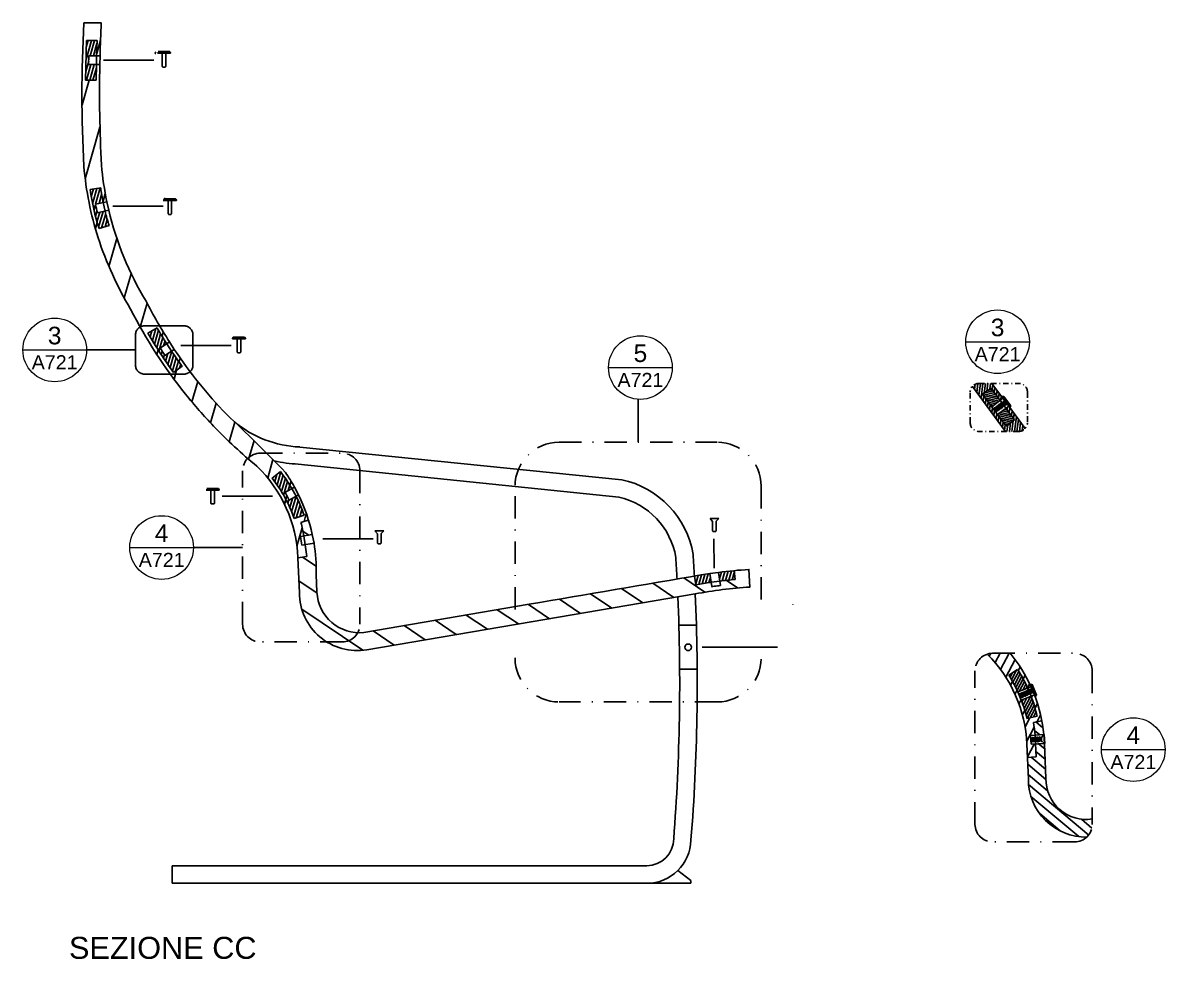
# Model space of a CAD drawing. Header units: millimetres. Extents: x -59 to 1311, y 25 to 454.
# Drawn here: x 328.9 to 458.9, y 57.5 to 163.9 of the extents above; entities that cross this region are included whole.
import ezdxf
from ezdxf.enums import TextEntityAlignment as Align

# ---------------------------------------------------------------- set-up
doc = ezdxf.new("R2010")
doc.units = ezdxf.units.MM
doc.linetypes.add('TRATTOPUNTO', pattern=[25.4, 12.7, -6.35, 0, -6.35])
doc.layers.get('0').update_dxf_attribs({"color": 70})
doc.layers.add('A-ANNO-SYMB', color=202, linetype='Continuous', lineweight=18)
for name, color, linetype in [('CONTORNO SEZIONI', 26, 'Continuous'), ('G-ANNO-TEXT', 3, 'Continuous'), ('LINEE SEZIONATE', 5, 'Continuous'), ('retini dettagli', 157, 'Continuous'), ('SIMBOLI', 201, 'Continuous'), ('viti sottili', 4, 'Continuous'), ('VITIGIUSTO', 61, 'Continuous')]:
    doc.layers.add(name, color=color, linetype=linetype)
doc.styles.add('ARIAL', font='arial.ttf')
doc.styles.get("Standard").update_dxf_attribs({"font": 'arial.ttf'})

# ---------------------------------------------------------------- blocks, each defined once
blk = doc.blocks.new('DETAGLI')
at = {"layer": 'A-ANNO-SYMB', "linetype": 'Continuous'}
blk.add_line((486.66, 356.17), (504.76, 356.17), dxfattribs=at)
blk.add_circle((495.71, 356.17), 9.05, dxfattribs=at)
for tag, p in [('TAVOLA', (495.71, 362.76)), ('SEZIONE', (495.71, 354.67))]:
    blk.add_attdef(tag, text='', height=5, dxfattribs=at).set_placement(p, align=Align.TOP_CENTER)

msp = doc.modelspace()

# ---------------------------------------------------------------- hatches: boundary and pattern name
h = msp.add_hatch()
h.set_pattern_fill('ANSI31', color=256, scale=0.089, angle=38)
edge = h.paths.add_edge_path()
edge.add_line((441.11, 120.35), (440.78, 120.11))
edge.add_line((440.78, 120.11), (441.75, 118.79))
edge.add_line((441.75, 118.79), (440.79, 118.08))
edge.add_line((440.79, 118.08), (438.12, 121.7))
edge.add_line((438.12, 121.7), (439.09, 122.41))
edge.add_line((439.09, 122.41), (440.12, 121.01))
edge.add_line((440.12, 121.01), (440.44, 121.25))
edge.add_line((440.44, 121.25), (440.65, 120.96))
edge.add_line((440.65, 120.96), (440.65, 120.96))
edge.add_line((440.65, 120.96), (439.19, 122.94))
edge.add_line((439.19, 122.94), (437.71, 122.94))
edge.add_arc((437.71, 121.94), 1, 90, 138.621)
edge.add_line((436.96, 122.6), (440.74, 117.47))
edge.add_line((440.74, 117.47), (442.23, 117.47))
edge.add_arc((442.23, 118.47), 1, 270, 318.621)
edge.add_line((442.98, 117.81), (441.11, 120.35))
h = msp.add_hatch()
h.set_pattern_fill('ANSI31', color=256, scale=0.064, angle=122)
h.paths.add_polyline_path([(439.09, 122.41), (438.12, 121.7), (439.16, 120.29), (440.12, 121.01)])
h.paths.add_polyline_path([(440.78, 120.11), (439.82, 119.39), (440.79, 118.08), (441.75, 118.79)])
h = msp.add_hatch()
h.set_pattern_fill('ANSI31', color=256, scale=0.29, angle=17)
h.paths.add_polyline_path([(441.27, 92.25), (439.26, 92.25, 0.077057), (438.66, 92.15, -0.189129), (443.16, 81.92), (443.23, 80.41), (444.23, 80.46), (444.16, 81.94), (443.65, 81.91), (443.58, 82.9), (444.1, 82.93, 0.021372), (443.9, 84.4), (444.86, 84.58, 0.044336), (444.02, 87.53), (443.65, 87.38, -0.035025), (444.34, 85.11), (443.17, 84.84, 0.034682), (442.53, 86.92), (442.15, 87.85, 0.034679), (441.1, 89.76), (442.11, 90.4, -0.035468), (443.26, 88.3), (443.63, 88.45, 0.064899)])
h = msp.add_hatch()
h.set_pattern_fill('ANSI31', color=256, scale=0.088, angle=17)
h.paths.add_polyline_path([(442.11, 90.4), (441.1, 89.76, -0.034679), (442.15, 87.85), (443.26, 88.3, 0.035468)])
h.paths.add_polyline_path([(443.65, 87.38), (442.53, 86.92, -0.034682), (443.17, 84.84), (444.34, 85.11, 0.035025)])
h = msp.add_hatch()
h.set_pattern_fill('ANSI31', color=256, scale=0.27, angle=95)
h.set_pattern_definition([(140, (-178.51455, -64.47505), (-0.5510297, -0.6566916), [])])
edge = h.paths.add_edge_path()
edge.add_line((444.1, 82.93), (445.09, 83))
edge.add_line((445.09, 83), (445.09, 83))
edge.add_arc((427.87, 81.3), 17.3, 5.6478, 10.9496)
edge.add_line((444.86, 84.58), (443.9, 84.4))
edge.add_arc((426.87, 81.3), 17.3, 5.4226, 10.3201, ccw=False)
edge = h.paths.add_edge_path()
edge.add_line((445.16, 82.01), (444.16, 81.94))
edge.add_line((444.16, 81.94), (444.23, 80.46))
edge.add_line((444.23, 80.46), (443.23, 80.41))
edge.add_line((443.23, 80.41), (443.33, 77.93))
edge.add_arc((449.9, 77.93), 6.57, 180, 270.8816)
edge.add_arc((448.61, 72.8), 2, 313.8829, 360)
edge.add_line((450.61, 72.8), (450.61, 73.42))
edge.add_arc((449.9, 77.93), 4.57, 182.214, 278.991, ccw=False)
edge.add_line((445.33, 77.76), (445.17, 82.01))
edge.add_line((445.17, 82.01), (445.16, 82.02))
edge.add_line((445.16, 82.02), (445.16, 82.01))
at = {"layer": 'retini dettagli'}
h = msp.add_hatch(dxfattribs=at)
h.set_pattern_fill('ANSI31', color=256, scale=0.84, angle=29)
h.paths.add_polyline_path([(337.68, 159.18), (337.3, 159.18), (337.26, 157.43), (336.06, 157.43), (336.16, 161.93), (337.36, 161.93), (337.32, 160.18), (337.71, 160.18, -0.00599), (337.85, 163.93), (335.87, 163.93, 0.027188), (335.87, 147.61, 0.056248), (337.49, 139.5, 0.056764), (341.18, 131.39, 0.010328), (342.27, 129.36, -0.126217), (342.75, 129.48), (344.48, 129.48, -0.01486), (342.94, 132.29, -0.078405), (338.7, 142.62), (338.27, 142.52, 0.018863), (338.74, 140.88), (337.59, 140.54, -0.047913), (336.59, 144.99), (337.78, 145.18, 0.018862), (338.05, 143.49), (338.48, 143.59, -0.029371), (337.87, 147.75, -0.018256)])
h.paths.add_polyline_path([(347.95, 124.28, -0.192), (347.27, 124), (345.69, 124, 0.012867), (347.44, 121.71, 0.021627), (350.63, 118.08, 0.023839), (354.5, 114.4, -0.200491), (355.93, 115), (356.67, 115, 0.010008), (352.08, 119.43, -0.029476)])
h.paths.add_polyline_path([(346.15, 126.81), (345.85, 126.61, 0.009932), (347.05, 124.88), (346.08, 124.18, -0.024028), (343.16, 128.64), (344.19, 129.25, 0.009932), (345.3, 127.45), (345.61, 127.65, -0.009929), (344.48, 129.48), (342.75, 129.48, 0.126217), (342.27, 129.36, 0.028392), (345.69, 124), (347.27, 124, 0.192), (347.95, 124.28, -0.014404)])
h.paths.add_polyline_path([(361.43, 107.39, 0.039082), (360.3, 110.25), (360.02, 110.1, -0.034616), (360.92, 107.94), (359.79, 107.56, 0.084202), (357.29, 112.17), (358.23, 112.91, -0.034616), (359.54, 110.98), (359.84, 111.14, 0.025157), (358.79, 112.82, 0.00476), (356.67, 115), (355.93, 115, 0.200491), (354.5, 114.4, 0.006121), (355.55, 113.52, -0.192915), (360.22, 103.12), (361.22, 103.25), (361.05, 104.55), (361.05, 104.6), (360.67, 104.54, 0.014454), (360.53, 105.53), (360.9, 105.59, 0.02298), (360.56, 107.14)])
h = msp.add_hatch(dxfattribs=at)
h.set_pattern_fill('ANSI31', color=256, scale=0.11, angle=29)
h.paths.add_polyline_path([(337.3, 159.18), (336.41, 159.18), (336.43, 160.18), (337.32, 160.18), (337.36, 161.93), (336.16, 161.93), (336.06, 157.43), (337.26, 157.43)])
h.paths.add_polyline_path([(338.27, 142.52), (337.39, 142.32, -0.010482), (337.17, 143.3), (338.05, 143.49, -0.018862), (337.78, 145.18), (336.59, 144.99, 0.047913), (337.59, 140.54), (338.74, 140.88, -0.018863)])
h.paths.add_polyline_path([(345.85, 126.61), (345.09, 126.12, -0.004499), (344.55, 126.96), (345.3, 127.45, -0.009932), (344.19, 129.25), (343.16, 128.64, 0.024028), (346.08, 124.18), (347.05, 124.88, -0.009932)])
h.paths.add_polyline_path([(358.23, 112.91), (357.29, 112.17, -0.084202), (359.79, 107.56), (360.92, 107.94, 0.034616), (360.02, 110.1), (359.23, 109.67, 0.015932), (358.75, 110.55), (359.54, 110.98, 0.034616)])
h.paths.add_polyline_path([(409.87, 101.65, 0.00899), (408.08, 101.45), (408.22, 100.46, -0.009145), (409.96, 100.65)])
h = msp.add_hatch(dxfattribs=at)
h.set_pattern_fill('ANSI31', color=256, scale=0.78, angle=101)
h.paths.add_polyline_path([(362.3, 101.21, 0.045394), (362.05, 104.77), (361.05, 104.6), (361.22, 103.25), (360.22, 103.12), (360.39, 99.13, 0.258831), (363.48, 93.55), (365.28, 93.55, 0.274744), (367.03, 94.6, -0.39175), (362.39, 99.21)])
h.paths.add_polyline_path([(361.43, 107.39), (360.56, 107.14, -0.02298), (360.9, 105.59), (361.86, 105.75, 0.021485)])
h.paths.add_polyline_path([(386.75, 95.83), (405.43, 99, -0.016582), (408.53, 99.49, -0.016582), (411.65, 99.78), (411.54, 101.78, 0.008351), (409.87, 101.65), (409.96, 100.65, 0.009145), (408.22, 100.46), (408.29, 99.97, 0.003652), (407.6, 99.87, 0.001612), (407.3, 99.83), (407.23, 100.32, 0.00912), (405.5, 100.03), (405.33, 101.02, -0.000162), (386.53, 97.82), (367.73, 94.62, -0.036018), (367.03, 94.6, -0.274744), (365.28, 93.55), (363.48, 93.55, 0.183458), (368.06, 92.65)])
h = msp.add_hatch(dxfattribs=at)
h.set_pattern_fill('ANSI31', color=256, scale=0.11, angle=29)
h.paths.add_polyline_path([(407.09, 101.31, 0.00504), (406.12, 101.16, -0.000007), (405.33, 101.02), (405.5, 100.03, -0.00912), (407.23, 100.32)])

# ---------------------------------------------------------------- linework, layer by layer
for p, q in [((337.32, 160.18), (337.3, 159.18)), ((337.71, 160.18), (337.68, 159.18)), ((337.85, 144.69), (337.86, 144.69)), ((338.05, 143.49), (338.27, 142.52)), ((338.48, 143.59), (338.7, 142.62)), ((338.59, 141.35), (338.6, 141.36)), ((343.41, 128.21), (343.41, 128.21)), ((345.3, 127.45), (345.85, 126.61)), ((345.61, 127.65), (346.15, 126.81)), ((345.79, 124.58), (345.79, 124.58)), ((440.12, 121.01), (440.34, 120.71)), ((439.16, 120.29), (439.83, 119.39)), ((440.57, 120.4), (440.78, 120.11)), ((358.53, 112.51), (358.54, 112.52)), ((359.54, 110.98), (360.02, 110.1)), ((359.84, 111.14), (360.3, 110.25)), ((360.9, 105.59), (361.05, 104.6)), ((361.86, 105.75), (362.05, 104.77)), ((407.09, 101.32), (408.08, 101.45)), ((407.23, 100.32), (408.22, 100.46)), ((403.57, 95.43), (405.56, 95.43)), ((403.66, 90.43), (405.65, 90.43)), ((403.66, 90.43), (405.65, 90.43)), ((442.15, 87.85), (442.53, 86.92)), ((443.26, 88.3), (443.37, 88.04)), ((443.53, 87.65), (443.64, 87.39)), ((443.58, 82.9), (443.65, 81.91)), ((444.1, 82.93), (444.12, 82.64)), ((444.15, 82.24), (444.17, 81.94)), ((345.93, 66.1), (345.93, 68.1)), ((345.93, 68.1), (399.93, 68.1)), ((404.93, 66.4), (403.46, 67.57)), ((404.93, 66.1), (404.93, 66.4)), ((345.93, 66.1), (404.93, 66.1))]:
    msp.add_line(p, q)
for points in [[(405.19, 103.48, 0.307514), (397.06, 111.99), (360.43, 115.7)], [(403.22, 103.15, 0.304175), (396.74, 110.01), (360.24, 113.76)]]:
    msp.add_lwpolyline(points, format="xyb")
for centre, radius, start, end in [((360.26, 147.95), 22.95, 187.0153, 187.0415), ((360.89, 127.95), 12.25, 229.8238, 267.8623), ((360.75, 127.75), 14, 256.6998, 267.8782), ((174.28, 88.83), 229.38, 2.9629, 3.5813), ((180.93, 88.96), 224.73, 3.0768, 3.7066), ((180.93, 88.96), 224.73, 355.4227, 2.5619), ((174.28, 88.83), 229.38, 355.5802, 2.4585), ((399.89, 71.2), 3.1, 270.7267, 359.0639), ((399.91, 71.13), 5.03, 270.1307, 358.75)]:
    msp.add_arc(centre, radius, start, end)
at = {"layer": 'CONTORNO SEZIONI', "linetype": 'TRATTOPUNTO', "ltscale": 0.5}
for points in [[(342.75, 129.48), (347.27, 129.48)], [(341.75, 125), (341.75, 128.48)], [(348.27, 128.48), (348.27, 125)], [(347.27, 124), (342.75, 124)]]:
    msp.add_lwpolyline(points, dxfattribs=at)
at = {"layer": 'CONTORNO SEZIONI', "linetype": 'TRATTOPUNTO', "ltscale": 0.05}
for points in [[(437.71, 122.94), (442.23, 122.94)], [(436.71, 118.47), (436.71, 121.94)], [(443.23, 121.94), (443.23, 118.47)], [(442.23, 117.47), (437.71, 117.47)]]:
    msp.add_lwpolyline(points, dxfattribs=at)
at = {"layer": 'CONTORNO SEZIONI', "linetype": 'TRATTOPUNTO', "ltscale": 0.2}
for points in [[(389.93, 116.25), (407.93, 116.25)], [(355.93, 115), (365.28, 115)], [(353.93, 95.55), (353.93, 113)], [(367.28, 113), (367.28, 95.55)], [(384.93, 97.23), (384.93, 111.25)], [(412.93, 111.25), (412.93, 97.23)], [(365.28, 93.55), (355.93, 93.55)], [(439.26, 92.25), (448.61, 92.25)], [(437.26, 72.8), (437.26, 90.25)], [(450.61, 90.25), (450.61, 72.8)], [(407.93, 86.72), (389.93, 86.72)], [(448.61, 70.8), (439.26, 70.8)]]:
    msp.add_lwpolyline(points, dxfattribs=at)
at = {"layer": 'CONTORNO SEZIONI', "linetype": 'TRATTOPUNTO', "ltscale": 0.5}
for centre, start, end in [((342.75, 128.48), 90, 180), ((347.27, 128.48), 0, 90), ((342.75, 125), 180, 270), ((347.27, 125), 270, 0)]:
    msp.add_arc(centre, 1, start, end, dxfattribs=at)
at = {"layer": 'CONTORNO SEZIONI', "linetype": 'TRATTOPUNTO', "ltscale": 0.05}
for centre, start, end in [((437.71, 121.94), 90, 180), ((442.23, 121.94), 0, 90), ((437.71, 118.47), 180, 270), ((442.23, 118.47), 270, 0)]:
    msp.add_arc(centre, 1, start, end, dxfattribs=at)
at = {"layer": 'CONTORNO SEZIONI', "linetype": 'TRATTOPUNTO', "ltscale": 0.2}
for centre, radius, start, end in [((389.93, 111.25), 5, 90, 180), ((407.93, 111.25), 5, 0, 90), ((355.93, 113), 2, 90, 180), ((365.28, 113), 2, 0, 90), ((355.93, 95.55), 2, 180, 270), ((365.28, 95.55), 2, 270, 0), ((389.93, 91.72), 5, 180, 270), ((407.93, 91.72), 5, 270, 0), ((439.26, 90.25), 2, 90, 180), ((448.61, 90.25), 2, 0, 90), ((439.26, 72.8), 2, 180, 270), ((448.61, 72.8), 2, 270, 0)]:
    msp.add_arc(centre, radius, start, end, dxfattribs=at)
at = {"layer": 'LINEE SEZIONATE'}
for p, q in [((336.16, 161.94), (336.06, 157.43)), ((336.16, 161.93), (337.36, 161.93)), ((337.36, 161.93), (337.32, 160.18)), ((336.43, 160.18), (336.41, 159.18)), ((336.43, 160.18), (337.71, 160.18)), ((336.41, 159.18), (337.69, 159.18)), ((337.3, 159.18), (337.26, 157.42)), ((336.06, 157.43), (337.26, 157.43)), ((336.59, 144.99), (337.78, 145.18)), ((337.17, 143.3), (338.48, 143.59)), ((337.39, 142.32), (338.7, 142.62)), ((337.59, 140.54), (338.74, 140.88)), ((343.16, 128.64), (344.19, 129.25)), ((344.54, 126.96), (345.61, 127.65)), ((344.54, 126.96), (345.61, 127.65)), ((345.09, 126.12), (346.15, 126.81)), ((346.08, 124.18), (347.05, 124.88)), ((440.74, 117.47), (436.96, 122.6)), ((439.09, 122.41), (438.12, 121.7)), ((440.12, 121.01), (439.09, 122.41)), ((440.44, 121.25), (439.19, 122.94)), ((438.12, 121.7), (439.16, 120.29)), ((441.75, 118.79), (440.78, 120.11)), ((442.98, 117.81), (441.11, 120.35)), ((439.82, 119.39), (440.79, 118.08)), ((440.79, 118.08), (441.75, 118.79)), ((357.29, 112.17), (358.23, 112.91)), ((358.75, 110.55), (359.84, 111.14)), ((359.23, 109.67), (360.3, 110.25)), ((359.79, 107.56), (360.92, 107.94)), ((361.51, 107.41), (360.56, 107.14)), ((360.53, 105.53), (361.86, 105.75)), ((360.67, 104.54), (362.05, 104.77)), ((361.22, 103.25), (360.22, 103.12)), ((408.29, 99.97), (408.08, 101.45)), ((409.96, 100.65), (409.87, 101.65)), ((405.5, 100.03), (405.33, 101.02)), ((407.3, 99.83), (407.09, 101.32)), ((441.1, 89.76), (442.11, 90.4)), ((443.63, 88.45), (442.15, 87.85)), ((444.02, 87.53), (442.53, 86.92)), ((443.17, 84.84), (444.34, 85.11)), ((444.86, 84.58), (443.9, 84.4)), ((443.33, 77.93), (443.16, 81.92)), ((445.09, 83), (443.58, 82.9)), ((443.65, 81.91), (445.16, 82.01)), ((445.33, 78.01), (445.17, 82.01)), ((444.23, 80.46), (443.23, 80.41))]:
    msp.add_line(p, q, dxfattribs=at)
for points in [[(408.08, 101.45, -0.017342), (411.54, 101.78), (411.65, 99.78, 0.016582), (408.53, 99.49, 0.016582), (405.43, 99), (386.75, 95.83), (368.06, 92.65, -0.464339), (360.39, 99.13), (360.22, 103.12, 0.192915), (355.55, 113.52, -0.029964), (350.63, 118.08, -0.021627), (347.44, 121.71, -0.051624), (341.18, 131.39, -0.056764), (337.49, 139.5, -0.056248), (335.87, 147.61, -0.027188), (335.87, 163.93)], [(335.85, 163.93), (337.85, 163.93, 0.00599), (337.71, 160.18, 0.00599)], [(337.68, 159.18, 0.018256), (337.87, 147.75, 0.029371), (338.48, 143.59, 0.029371)], [(338.7, 142.62, 0.078405), (342.94, 132.29, 0.024792), (345.61, 127.65, 0.024792)], [(346.15, 126.81, 0.043898), (352.08, 119.43, -0.014769), (358.79, 112.82, -0.025157), (359.84, 111.14, -0.025157)], [(359.79, 107.56, 0.084202), (357.29, 112.17, 0.084202)], [(359.54, 110.98, 0.034616), (358.23, 112.91)], [(359.23, 109.67, 0.015932), (358.75, 110.55)], [(360.92, 107.94, 0.034616), (360.02, 110.1, 0.034616)], [(360.3, 110.25, -0.060618), (361.86, 105.75, -0.060618)], [(360.9, 105.59, 0.02298), (360.56, 107.14)], [(360.67, 104.54, 0.014454), (360.53, 105.53, 0.014454)], [(362.05, 104.77, -0.045394), (362.3, 101.21), (362.39, 99.21, 0.433889), (367.73, 94.62), (386.53, 97.82, 0.000168), (406.12, 101.16, -0.00504), (407.09, 101.31)], [(443.16, 81.92), (443.16, 81.92, 0.189129), (438.66, 92.15, 0.189129)], [(443.63, 88.45, 0.064899), (441.27, 92.25)], [(442.15, 87.85, 0.034679), (441.1, 89.76)], [(443.26, 88.3, 0.035468), (442.11, 90.4)], [(444.34, 85.11, 0.035318), (443.64, 87.39, 0.035318)], [(445.09, 83, 0.067543), (444.02, 87.53, 0.067543)], [(443.17, 84.84, 0.034682), (442.53, 86.92, 0.034682)], [(444.1, 82.93, 0.021372), (443.9, 84.4)]]:
    msp.add_lwpolyline(points, format="xyb", dxfattribs=at)
for points in [[(439.16, 120.29), (440.44, 121.25)], [(441.11, 120.35), (439.82, 119.39)], [(361.22, 103.25), (361.05, 104.6)], [(444.23, 80.46), (444.16, 81.94)]]:
    msp.add_lwpolyline(points, dxfattribs=at)
for centre, radius, start, end in [((360.26, 147.95), 23.85, 187.1162, 198.0887), ((360.26, 147.95), 22.65, 187.0153, 191.3377), ((360.56, 148.01), 23.85, 191.4013, 193.8035), ((360.26, 147.95), 22.65, 193.8671, 198.1896), ((360.26, 147.95), 22.95, 198.1634, 198.1896), ((390.06, 156.14), 53.17, 210.3827, 212.659), ((391.06, 156.8), 55.57, 210.4449, 215.9507), ((391.06, 156.8), 55.57, 210.4449, 215.9507), ((391.32, 156.96), 55.57, 212.6822, 213.7134), ((390.06, 156.14), 53.17, 213.7366, 216.0128), ((414.37, 52.86), 47.99, 98.5578, 100.6479), ((414.37, 52.86), 47.99, 95.2681, 97.364), ((414.37, 52.86), 47.49, 98.1963, 98.5658), ((414.37, 52.86), 47.49, 97.3593, 98.1963), ((449.9, 77.93), 4.57, 178.9822, 278.991), ((449.9, 77.93), 6.57, 180, 270.8816)]:
    msp.add_arc(centre, radius, start, end, dxfattribs=at)
at = {"layer": 'SIMBOLI'}
for p, q in [((338.08, 159.68), (343.81, 159.68)), ((339.15, 143.1), (344.87, 143.1)), ((341.75, 126.74), (336.16, 126.74)), ((346.89, 127.23), (352.61, 127.23)), ((398.93, 116.25), (398.93, 121.12)), ((357.31, 110.11), (351.59, 110.11)), ((353.93, 104.27), (348.34, 104.27)), ((368.77, 105.27), (363.05, 105.27)), ((407.55, 105.28), (407.58, 101.93)), ((414.8, 92.93), (406.2, 92.93)), ((445.17, 82.01), (445.19, 82.01))]:
    msp.add_line(p, q, dxfattribs=at)
at = {"layer": 'viti sottili'}
for p, q in [((344.23, 160.53), (345.73, 160.53)), ((345.73, 160.48), (344.23, 160.48)), ((344.33, 160.68), (345.63, 160.68)), ((344.78, 159.05), (344.78, 160.48)), ((345.13, 160.48), (344.83, 160.48)), ((345.18, 159.05), (345.18, 160.48)), ((345.73, 160.53), (345.73, 160.48)), ((344.78, 159.05), (344.78, 158.98)), ((345.11, 158.91), (344.85, 158.91)), ((345.18, 159.03), (345.18, 158.98)), ((344.89, 143.78), (346.39, 143.78)), ((346.39, 143.73), (344.89, 143.73)), ((344.99, 143.93), (346.29, 143.93)), ((345.44, 142.29), (345.44, 143.73)), ((345.79, 143.73), (345.49, 143.73)), ((345.84, 142.29), (345.84, 143.73)), ((346.39, 143.78), (346.39, 143.73)), ((345.44, 142.29), (345.44, 142.23)), ((345.78, 142.16), (345.51, 142.16)), ((345.84, 142.28), (345.84, 142.23)), ((352.76, 127.99), (352.76, 128.04)), ((352.76, 128.04), (354.26, 128.04)), ((354.26, 127.99), (352.76, 127.99)), ((352.86, 128.19), (354.16, 128.19)), ((353.31, 126.55), (353.31, 127.99)), ((353.66, 127.99), (353.36, 127.99)), ((353.71, 126.55), (353.71, 127.99)), ((354.26, 128.04), (354.26, 127.99)), ((353.31, 126.55), (353.31, 126.49)), ((353.65, 126.42), (353.38, 126.42)), ((353.71, 126.54), (353.71, 126.49)), ((440.33, 121.4), (440.37, 121.43)), ((440.33, 121.4), (440.37, 121.43)), ((441.22, 120.19), (440.33, 121.4)), ((440.33, 121.4), (440.39, 121.32)), ((440.37, 121.43), (441.26, 120.22)), ((440.43, 120.88), (440.44, 120.88)), ((440.44, 120.88), (440.81, 120.54)), ((440.51, 120.93), (440.52, 120.94)), ((440.51, 120.93), (440.52, 120.9)), ((440.52, 120.94), (440.89, 120.6)), ((440.89, 120.56), (440.52, 120.9)), ((440.55, 121.44), (441.32, 120.39)), ((440.61, 120.93), (440.57, 120.9)), ((440.58, 120.99), (440.59, 120.99)), ((440.58, 120.99), (440.59, 120.95)), ((440.59, 120.99), (440.72, 120.88)), ((440.82, 120.74), (440.59, 120.95)), ((440.65, 120.96), (440.64, 120.95)), ((440.86, 120.68), (440.68, 120.92)), ((439.59, 119.76), (439.43, 119.98)), ((439.5, 120.11), (439.45, 120.07)), ((439.45, 120.07), (439.68, 119.75)), ((439.46, 120.17), (439.48, 120.17)), ((439.46, 120.17), (439.48, 120.13)), ((439.48, 120.17), (439.84, 119.83)), ((439.84, 119.79), (439.48, 120.13)), ((439.58, 120.16), (439.53, 120.13)), ((439.54, 120.22), (439.55, 120.23)), ((439.54, 120.22), (439.55, 120.18)), ((439.55, 120.23), (439.92, 119.88)), ((439.92, 119.84), (439.55, 120.18)), ((439.66, 120.23), (439.6, 120.18)), ((439.6, 119.91), (439.62, 119.92)), ((439.6, 119.91), (439.62, 119.88)), ((439.62, 120.28), (439.64, 120.29)), ((439.62, 120.28), (439.64, 120.25)), ((439.62, 119.92), (439.77, 119.78)), ((439.77, 119.73), (439.62, 119.88)), ((439.64, 120.29), (440.01, 119.95)), ((440.01, 119.9), (439.64, 120.25)), ((439.72, 119.78), (439.68, 119.75)), ((439.74, 120.28), (439.69, 120.25)), ((439.7, 120.34), (439.71, 120.35)), ((439.7, 120.34), (439.72, 120.3)), ((439.71, 120.35), (440.08, 120)), ((440.08, 119.96), (439.72, 120.3)), ((439.8, 119.83), (439.75, 119.8)), ((439.82, 120.35), (439.76, 120.3)), ((439.77, 119.78), (439.79, 119.74)), ((439.79, 119.74), (439.77, 119.73)), ((439.79, 120.4), (439.8, 120.41)), ((439.79, 120.4), (439.8, 120.36)), ((439.8, 120.41), (440.17, 120.06)), ((440.17, 120.02), (439.8, 120.36)), ((439.87, 119.89), (439.82, 119.85)), ((439.84, 119.83), (439.86, 119.79)), ((439.86, 119.79), (439.84, 119.79)), ((439.9, 120.4), (439.85, 120.36)), ((439.86, 120.46), (439.88, 120.46)), ((439.86, 120.46), (439.88, 120.42)), ((439.88, 120.46), (440.24, 120.12)), ((440.24, 120.08), (439.88, 120.42)), ((439.96, 119.95), (439.9, 119.9)), ((439.98, 120.46), (439.92, 120.42)), ((439.92, 119.88), (439.93, 119.85)), ((439.93, 119.85), (439.92, 119.84)), ((439.95, 120.52), (439.96, 120.53)), ((439.95, 120.52), (439.96, 120.48)), ((439.96, 120.53), (440.33, 120.18)), ((440.33, 120.14), (439.96, 120.48)), ((440.06, 120.52), (440.01, 120.48)), ((440.01, 119.95), (440.02, 119.91)), ((440.02, 119.91), (440.01, 119.9)), ((440.02, 120.58), (440.04, 120.58)), ((440.02, 120.58), (440.04, 120.54)), ((440.04, 120.58), (440.4, 120.24)), ((440.4, 120.2), (440.04, 120.54)), ((440.12, 120.07), (440.06, 120.02)), ((440.14, 120.58), (440.08, 120.54)), ((440.08, 120), (440.1, 119.97)), ((440.1, 119.97), (440.08, 119.96)), ((440.11, 120.64), (440.12, 120.65)), ((440.11, 120.64), (440.12, 120.6)), ((440.12, 120.65), (440.49, 120.3)), ((440.49, 120.26), (440.12, 120.6)), ((440.19, 120.12), (440.14, 120.09)), ((440.22, 120.64), (440.17, 120.6)), ((440.17, 120.06), (440.18, 120.03)), ((440.18, 120.03), (440.17, 120.02)), ((440.18, 120.69), (440.2, 120.7)), ((440.18, 120.69), (440.2, 120.66)), ((440.2, 120.7), (440.56, 120.36)), ((440.56, 120.32), (440.2, 120.66)), ((440.28, 120.19), (440.22, 120.14)), ((440.31, 120.7), (440.24, 120.66)), ((440.24, 120.12), (440.26, 120.09)), ((440.26, 120.09), (440.24, 120.08)), ((440.27, 120.76), (440.28, 120.76)), ((440.27, 120.76), (440.28, 120.72)), ((440.28, 120.76), (440.65, 120.42)), ((440.65, 120.38), (440.28, 120.72)), ((440.36, 120.24), (440.3, 120.2)), ((440.38, 120.76), (440.33, 120.72)), ((440.33, 120.18), (440.34, 120.15)), ((440.34, 120.15), (440.33, 120.14)), ((440.35, 120.82), (440.36, 120.82)), ((440.35, 120.82), (440.36, 120.78)), ((440.36, 120.82), (440.73, 120.48)), ((440.73, 120.44), (440.36, 120.78)), ((440.44, 120.3), (440.38, 120.26)), ((440.4, 120.24), (440.42, 120.2)), ((440.42, 120.2), (440.4, 120.2)), ((440.47, 120.82), (440.41, 120.78)), ((440.43, 120.88), (440.45, 120.84)), ((440.81, 120.5), (440.45, 120.84)), ((440.52, 120.36), (440.47, 120.32)), ((440.54, 120.88), (440.49, 120.84)), ((440.49, 120.3), (440.5, 120.27)), ((440.5, 120.27), (440.49, 120.26)), ((440.6, 120.42), (440.54, 120.38)), ((440.56, 120.36), (440.58, 120.32)), ((440.58, 120.32), (440.56, 120.32)), ((440.68, 120.48), (440.63, 120.44)), ((440.65, 120.42), (440.66, 120.39)), ((440.66, 120.39), (440.65, 120.38)), ((440.76, 120.54), (440.7, 120.5)), ((440.73, 120.48), (440.74, 120.44)), ((440.74, 120.44), (440.73, 120.44)), ((440.84, 120.6), (440.79, 120.56)), ((440.81, 120.54), (440.83, 120.5)), ((440.83, 120.5), (440.81, 120.5)), ((440.89, 120.64), (440.87, 120.62)), ((440.89, 120.6), (440.9, 120.56)), ((440.9, 120.56), (440.89, 120.56)), ((441.26, 120.22), (441.22, 120.19)), ((349.77, 110.85), (351.27, 110.85)), ((351.27, 110.8), (349.77, 110.8)), ((349.87, 111), (351.17, 111)), ((350.32, 109.36), (350.32, 110.8)), ((350.67, 110.8), (350.37, 110.8)), ((350.72, 109.36), (350.72, 110.8)), ((351.27, 110.85), (351.27, 110.8)), ((350.32, 109.36), (350.32, 109.3)), ((350.65, 109.23), (350.39, 109.23)), ((350.72, 109.35), (350.72, 109.3)), ((407.61, 107.59), (407.11, 107.59)), ((407.61, 107.56), (407.11, 107.56)), ((407.41, 107.25), (407.11, 107.56)), ((407.34, 107.23), (407.34, 107.24)), ((407.41, 107.25), (407.41, 106.16)), ((407.61, 107.59), (408.11, 107.59)), ((407.61, 107.56), (408.11, 107.56)), ((407.81, 107.26), (408.11, 107.56)), ((407.81, 107.26), (407.81, 106.21)), ((408.11, 107.56), (408.11, 107.59)), ((369.48, 106.19), (368.98, 106.19)), ((369.48, 106.16), (368.98, 106.16)), ((369.28, 105.85), (368.98, 106.16)), ((369.22, 105.82), (369.22, 105.84)), ((369.28, 105.85), (369.28, 104.76)), ((369.48, 106.19), (369.98, 106.19)), ((369.48, 106.16), (369.98, 106.16)), ((369.68, 105.86), (369.98, 106.16)), ((369.68, 105.86), (369.68, 104.81)), ((369.98, 106.16), (369.98, 106.19)), ((407.74, 106.09), (407.47, 106.09)), ((407.81, 106.21), (407.81, 106.16)), ((369.62, 104.69), (369.35, 104.69)), ((369.68, 104.81), (369.68, 104.76)), ((416.54, 97.8), (416.54, 97.75)), ((443.58, 88.72), (443.53, 88.7)), ((443.53, 88.7), (444.11, 87.32)), ((444.16, 87.34), (443.58, 88.72)), ((444.26, 87.49), (443.76, 88.69)), ((442.32, 87.53), (442.43, 87.28)), ((442.41, 87.63), (442.36, 87.62)), ((442.51, 87.25), (442.36, 87.62)), ((442.41, 87.71), (442.39, 87.7)), ((442.39, 87.7), (442.44, 87.49)), ((442.43, 87.68), (442.41, 87.71)), ((442.47, 87.47), (442.43, 87.68)), ((442.49, 87.67), (442.44, 87.65)), ((442.46, 87.46), (442.44, 87.49)), ((442.46, 87.46), (442.47, 87.47)), ((442.49, 87.74), (442.48, 87.73)), ((442.48, 87.73), (442.58, 87.24)), ((442.51, 87.71), (442.49, 87.74)), ((442.62, 87.22), (442.51, 87.71)), ((442.58, 87.27), (442.51, 87.25)), ((442.58, 87.71), (442.52, 87.68)), ((442.58, 87.78), (442.56, 87.77)), ((442.56, 87.77), (442.67, 87.28)), ((442.6, 87.75), (442.58, 87.78)), ((442.61, 87.21), (442.58, 87.24)), ((442.67, 87.75), (442.6, 87.72)), ((442.71, 87.26), (442.6, 87.75)), ((442.66, 87.31), (442.6, 87.28)), ((442.61, 87.21), (442.62, 87.22)), ((442.67, 87.82), (442.66, 87.81)), ((442.66, 87.81), (442.77, 87.32)), ((442.7, 87.79), (442.67, 87.82)), ((442.69, 87.25), (442.67, 87.28)), ((442.76, 87.35), (442.69, 87.32)), ((442.69, 87.25), (442.71, 87.26)), ((442.8, 87.3), (442.7, 87.79)), ((442.76, 87.86), (442.75, 87.85)), ((442.75, 87.85), (442.85, 87.36)), ((442.78, 87.82), (442.76, 87.86)), ((442.79, 87.29), (442.77, 87.32)), ((442.89, 87.33), (442.78, 87.82)), ((442.86, 87.82), (442.79, 87.79)), ((442.85, 87.38), (442.79, 87.36)), ((442.79, 87.29), (442.8, 87.3)), ((442.86, 87.9), (442.85, 87.89)), ((442.85, 87.89), (442.95, 87.4)), ((442.88, 87.32), (442.85, 87.36)), ((442.88, 87.87), (442.86, 87.9)), ((442.99, 87.37), (442.88, 87.87)), ((442.94, 87.43), (442.88, 87.4)), ((442.88, 87.32), (442.89, 87.33)), ((442.95, 87.86), (442.89, 87.84)), ((442.95, 87.93), (442.93, 87.92)), ((442.93, 87.92), (443.04, 87.43)), ((442.97, 87.9), (442.95, 87.93)), ((442.97, 87.36), (442.95, 87.4)), ((443.04, 87.9), (442.97, 87.87)), ((443.07, 87.41), (442.97, 87.9)), ((443.03, 87.46), (442.97, 87.44)), ((442.97, 87.36), (442.99, 87.37)), ((443.04, 87.97), (443.03, 87.96)), ((443.03, 87.96), (443.14, 87.48)), ((443.07, 87.94), (443.04, 87.97)), ((443.06, 87.4), (443.04, 87.43)), ((443.13, 87.5), (443.06, 87.47)), ((443.06, 87.4), (443.07, 87.41)), ((443.13, 87.94), (443.07, 87.91)), ((443.17, 87.45), (443.07, 87.94)), ((443.13, 88.01), (443.12, 88)), ((443.12, 88), (443.22, 87.51)), ((443.15, 87.98), (443.13, 88.01)), ((443.16, 87.44), (443.14, 87.48)), ((443.26, 87.49), (443.15, 87.98)), ((443.23, 87.98), (443.16, 87.95)), ((443.22, 87.54), (443.16, 87.51)), ((443.16, 87.44), (443.17, 87.45)), ((443.23, 88.05), (443.21, 88.04)), ((443.21, 88.04), (443.32, 87.55)), ((443.25, 87.48), (443.22, 87.51)), ((443.25, 88.02), (443.23, 88.05)), ((443.31, 87.58), (443.24, 87.55)), ((443.36, 87.53), (443.25, 88.02)), ((443.25, 87.48), (443.26, 87.49)), ((443.31, 88.01), (443.26, 87.99)), ((443.31, 88.09), (443.3, 88.08)), ((443.3, 88.08), (443.41, 87.59)), ((443.34, 88.06), (443.31, 88.09)), ((443.34, 87.52), (443.32, 87.55)), ((443.44, 87.56), (443.34, 88.06)), ((443.41, 88.05), (443.34, 88.02)), ((443.4, 87.62), (443.34, 87.59)), ((443.34, 87.52), (443.36, 87.53)), ((443.41, 88.13), (443.4, 88.12)), ((443.4, 88.12), (443.5, 87.63)), ((443.43, 88.1), (443.41, 88.13)), ((443.43, 87.55), (443.41, 87.59)), ((443.54, 87.6), (443.43, 88.1)), ((443.5, 87.66), (443.43, 87.63)), ((443.43, 87.55), (443.44, 87.56)), ((443.5, 88.09), (443.44, 88.07)), ((443.5, 88.16), (443.49, 88.15)), ((443.49, 88.15), (443.59, 87.67)), ((443.52, 88.13), (443.5, 88.16)), ((443.53, 87.6), (443.5, 87.63)), ((443.63, 87.64), (443.52, 88.13)), ((443.6, 88.13), (443.53, 88.1)), ((443.59, 87.69), (443.53, 87.67)), ((443.53, 87.6), (443.54, 87.6)), ((443.6, 88.2), (443.58, 88.19)), ((443.58, 88.19), (443.69, 87.71)), ((443.62, 87.63), (443.59, 87.67)), ((443.62, 88.17), (443.6, 88.2)), ((443.73, 87.68), (443.62, 88.17)), ((443.68, 87.73), (443.62, 87.71)), ((443.62, 87.63), (443.63, 87.64)), ((443.69, 88.17), (443.63, 88.14)), ((443.69, 88.24), (443.67, 88.23)), ((443.67, 88.23), (443.78, 87.74)), ((443.71, 88.21), (443.69, 88.24)), ((443.71, 87.67), (443.69, 87.71)), ((443.82, 87.72), (443.71, 88.21)), ((443.75, 88.19), (443.71, 88.18)), ((443.77, 87.77), (443.71, 87.75)), ((443.71, 87.67), (443.73, 87.68)), ((443.76, 88.15), (443.88, 87.87)), ((443.8, 87.71), (443.78, 87.74)), ((443.79, 88.08), (443.86, 87.78)), ((443.85, 87.8), (443.8, 87.78)), ((443.8, 87.71), (443.82, 87.72)), ((443.9, 87.75), (443.86, 87.92)), ((443.88, 87.74), (443.86, 87.78)), ((443.9, 87.82), (443.88, 87.82)), ((443.88, 87.74), (443.9, 87.75)), ((444.11, 87.32), (444.07, 87.41)), ((444.11, 87.32), (444.16, 87.34)), ((444.11, 87.32), (444.16, 87.34)), ((443.67, 82.28), (443.65, 82.55)), ((443.78, 82.62), (443.72, 82.62)), ((443.72, 82.62), (443.74, 82.22)), ((443.79, 82.22), (443.74, 82.22)), ((443.76, 82.4), (443.78, 82.4)), ((443.76, 82.4), (443.76, 82.36)), ((443.81, 82.16), (443.76, 82.36)), ((443.78, 82.69), (443.8, 82.69)), ((443.78, 82.69), (443.78, 82.65)), ((443.9, 82.16), (443.78, 82.65)), ((443.78, 82.4), (443.83, 82.2)), ((443.8, 82.69), (443.92, 82.2)), ((443.88, 82.63), (443.81, 82.62)), ((443.82, 82.16), (443.81, 82.16)), ((443.88, 82.23), (443.82, 82.22)), ((443.83, 82.2), (443.82, 82.16)), ((443.88, 82.7), (443.87, 82.66)), ((443.99, 82.17), (443.87, 82.66)), ((443.88, 82.7), (443.89, 82.69)), ((443.89, 82.69), (444.01, 82.21)), ((443.91, 82.16), (443.9, 82.16)), ((443.98, 82.63), (443.91, 82.63)), ((443.98, 82.23), (443.91, 82.23)), ((443.92, 82.2), (443.91, 82.16)), ((443.98, 82.7), (443.97, 82.66)), ((444.1, 82.18), (443.97, 82.66)), ((443.98, 82.7), (444, 82.7)), ((444.01, 82.17), (443.99, 82.17)), ((444, 82.7), (444.12, 82.21)), ((444.08, 82.64), (444.01, 82.64)), ((444.08, 82.24), (444.01, 82.24)), ((444.01, 82.21), (444.01, 82.17)), ((444.07, 82.71), (444.09, 82.71)), ((444.07, 82.71), (444.07, 82.67)), ((444.19, 82.18), (444.07, 82.67)), ((444.09, 82.71), (444.21, 82.22)), ((444.11, 82.18), (444.1, 82.18)), ((444.18, 82.65), (444.11, 82.64)), ((444.18, 82.25), (444.11, 82.24)), ((444.12, 82.21), (444.11, 82.18)), ((444.18, 82.72), (444.17, 82.68)), ((444.3, 82.19), (444.17, 82.68)), ((444.18, 82.72), (444.2, 82.71)), ((444.21, 82.18), (444.19, 82.18)), ((444.2, 82.71), (444.32, 82.22)), ((444.27, 82.65), (444.21, 82.65)), ((444.28, 82.25), (444.21, 82.25)), ((444.21, 82.22), (444.21, 82.18)), ((444.27, 82.72), (444.29, 82.72)), ((444.27, 82.72), (444.27, 82.68)), ((444.39, 82.2), (444.27, 82.68)), ((444.29, 82.72), (444.41, 82.23)), ((444.31, 82.19), (444.3, 82.19)), ((444.38, 82.66), (444.31, 82.66)), ((444.37, 82.26), (444.31, 82.26)), ((444.32, 82.22), (444.31, 82.19)), ((444.38, 82.73), (444.37, 82.69)), ((444.5, 82.2), (444.37, 82.69)), ((444.38, 82.73), (444.4, 82.73)), ((444.41, 82.19), (444.39, 82.2)), ((444.4, 82.73), (444.52, 82.24)), ((444.47, 82.67), (444.41, 82.66)), ((444.48, 82.27), (444.41, 82.26)), ((444.41, 82.23), (444.41, 82.19)), ((444.47, 82.73), (444.49, 82.73)), ((444.47, 82.73), (444.47, 82.69)), ((444.59, 82.21), (444.47, 82.69)), ((444.49, 82.73), (444.61, 82.24)), ((444.51, 82.2), (444.5, 82.2)), ((444.58, 82.67), (444.51, 82.67)), ((444.57, 82.27), (444.51, 82.27)), ((444.52, 82.24), (444.51, 82.2)), ((444.58, 82.74), (444.57, 82.7)), ((444.7, 82.22), (444.57, 82.7)), ((444.58, 82.74), (444.6, 82.74)), ((444.61, 82.21), (444.59, 82.21)), ((444.6, 82.74), (444.72, 82.25)), ((444.68, 82.28), (444.6, 82.27)), ((444.68, 82.68), (444.61, 82.68)), ((444.61, 82.24), (444.61, 82.21)), ((444.68, 82.75), (444.67, 82.71)), ((444.79, 82.22), (444.67, 82.71)), ((444.68, 82.75), (444.69, 82.75)), ((444.69, 82.75), (444.81, 82.26)), ((444.71, 82.21), (444.7, 82.22)), ((444.78, 82.69), (444.71, 82.68)), ((444.78, 82.29), (444.71, 82.28)), ((444.72, 82.25), (444.71, 82.21)), ((444.78, 82.75), (444.77, 82.71)), ((444.83, 82.5), (444.77, 82.71)), ((444.78, 82.75), (444.8, 82.75)), ((444.81, 82.22), (444.79, 82.22)), ((444.8, 82.75), (444.81, 82.69)), ((444.81, 82.69), (445.1, 83.01)), ((444.81, 82.69), (444.84, 82.29)), ((444.84, 82.29), (444.81, 82.29)), ((444.81, 82.26), (444.81, 82.22)), ((444.84, 82.29), (445.17, 82.01)), ((445.13, 82.51), (445.1, 83.01)), ((445.1, 83.01), (445.13, 83.01)), ((445.16, 82.51), (445.13, 83.01)), ((445.13, 82.51), (445.17, 82.01)), ((445.16, 82.51), (445.19, 82.01))]:
    msp.add_line(p, q, dxfattribs=at)
for centre, radius, start, end in [((345.15, 160.25), 0.637, 25.56, 41.8201), ((344.95, 159.09), 0.202, 211.5211, 238.4789), ((345.01, 159.09), 0.202, 301.5211, 328.4789), ((345.82, 143.5), 0.637, 25.56, 41.8201), ((345.62, 142.33), 0.202, 211.5211, 238.4789), ((345.67, 142.33), 0.202, 301.5211, 328.4789), ((353.34, 127.76), 0.637, 138.1799, 154.44), ((353.69, 127.76), 0.637, 25.56, 41.8201), ((353.49, 126.59), 0.202, 211.5211, 238.4789), ((353.54, 126.59), 0.202, 301.5211, 328.4789), ((440.49, 120.81), 0.637, 84.5515, 100.8116), ((439.63, 119.99), 0.202, 157.8927, 184.8506), ((439.67, 119.95), 0.202, 247.8927, 274.8506), ((440.7, 120.52), 0.637, 331.9316, 348.1918), ((350.7, 110.57), 0.637, 25.56, 41.8201), ((350.49, 109.4), 0.202, 211.5211, 238.4789), ((350.55, 109.4), 0.202, 301.5211, 328.4789), ((407.58, 106.26), 0.202, 211.5211, 238.4789), ((407.64, 106.26), 0.202, 301.5211, 328.4789), ((369.46, 104.86), 0.202, 211.5211, 238.4789), ((369.51, 104.86), 0.202, 301.5211, 328.4789), ((443.55, 88.08), 0.637, 70.8219, 87.082), ((442.52, 87.5), 0.202, 144.1631, 171.1209), ((442.55, 87.45), 0.202, 234.1631, 261.1209), ((443.68, 87.76), 0.637, 318.202, 334.4621), ((443.83, 82.45), 0.202, 125.2285, 152.1863), ((443.84, 82.4), 0.202, 215.2285, 242.1863)]:
    msp.add_arc(centre, radius, start, end, dxfattribs=at)
at = {"layer": 'VITIGIUSTO'}
for p, q in [((343.96, 160.44), (343.96, 160.49)), ((343.96, 160.44), (343.96, 160.49)), ((343.96, 160.44), (344.06, 160.44)), ((345.02, 143.86), (345.02, 143.91)), ((345.02, 143.86), (345.02, 143.91)), ((345.02, 143.86), (345.12, 143.86)), ((352.76, 127.99), (352.76, 128.04)), ((352.76, 127.99), (352.86, 127.99)), ((368.98, 106.16), (368.98, 106.19))]:
    msp.add_line(p, q, dxfattribs=at)
msp.add_circle((404.63, 92.93), 0.377, dxfattribs=at)
for centre in [(344.53, 160.21), (345.59, 143.63)]:
    msp.add_arc(centre, 0.637, 138.1799, 154.44, dxfattribs=at)

# ---------------------------------------------------------------- block references
at = {"layer": 'SIMBOLI'}
ref = msp.add_blockref('DETAGLI', (241.54, -14.8), dxfattribs=dict(at, xscale=0.4, yscale=0.4, zscale=0.4))
ref.add_attrib('SEZIONE', 'A721', dxfattribs={"layer": 'A-ANNO-SYMB', "linetype": 'Continuous', "height": 1.6, "style": 'ARIAL'}).set_placement((439.83, 127.06), align=Align.TOP_CENTER)
ref.add_attrib('TAVOLA', '3', dxfattribs={"layer": 'A-ANNO-SYMB', "linetype": 'Continuous', "height": 2, "style": 'ARIAL'}).set_placement((439.83, 130.3), align=Align.TOP_CENTER)
ref = msp.add_blockref('DETAGLI', (134.26, -15.73), dxfattribs=dict(at, xscale=0.4, yscale=0.4, zscale=0.4))
ref.add_attrib('SEZIONE', 'A721', dxfattribs={"layer": 'A-ANNO-SYMB', "linetype": 'Continuous', "height": 1.6, "style": 'ARIAL'}).set_placement((332.54, 126.14), align=Align.TOP_CENTER)
ref.add_attrib('TAVOLA', '3', dxfattribs={"layer": 'A-ANNO-SYMB', "linetype": 'Continuous', "height": 2, "style": 'ARIAL'}).set_placement((332.54, 129.38), align=Align.TOP_CENTER)
ref = msp.add_blockref('DETAGLI', (200.9, -17.73), dxfattribs=dict(at, xscale=0.4, yscale=0.4, zscale=0.4))
ref.add_attrib('SEZIONE', 'A721', dxfattribs={"layer": 'A-ANNO-SYMB', "linetype": 'Continuous', "height": 1.6, "style": 'ARIAL'}).set_placement((399.19, 124.13), align=Align.TOP_CENTER)
ref.add_attrib('TAVOLA', '5', dxfattribs={"layer": 'A-ANNO-SYMB', "linetype": 'Continuous', "height": 2, "style": 'ARIAL'}).set_placement((399.19, 127.37), align=Align.TOP_CENTER)
ref = msp.add_blockref('DETAGLI', (146.43, -38.19), dxfattribs=dict(at, xscale=0.4, yscale=0.4, zscale=0.4))
ref.add_attrib('SEZIONE', 'A721', dxfattribs={"layer": 'A-ANNO-SYMB', "linetype": 'Continuous', "height": 1.6, "style": 'ARIAL'}).set_placement((344.72, 103.67), align=Align.TOP_CENTER)
ref.add_attrib('TAVOLA', '4', dxfattribs={"layer": 'A-ANNO-SYMB', "linetype": 'Continuous', "height": 2, "style": 'ARIAL'}).set_placement((344.72, 106.91), align=Align.TOP_CENTER)
ref = msp.add_blockref('DETAGLI', (256.99, -61.17), dxfattribs=dict(at, xscale=0.4, yscale=0.4, zscale=0.4))
ref.add_attrib('SEZIONE', 'A721', dxfattribs={"layer": 'A-ANNO-SYMB', "linetype": 'Continuous', "height": 1.6, "style": 'ARIAL'}).set_placement((455.28, 80.69), align=Align.TOP_CENTER)
ref.add_attrib('TAVOLA', '4', dxfattribs={"layer": 'A-ANNO-SYMB', "linetype": 'Continuous', "height": 2, "style": 'ARIAL'}).set_placement((455.28, 83.93), align=Align.TOP_CENTER)

# ---------------------------------------------------------------- texts
at = {"layer": 'G-ANNO-TEXT', "insert": (334.17, 60.01), "char_height": 2.5, "attachment_point": 1, "style": 'ARIAL'}
msp.add_mtext_dynamic_manual_height_columns('SEZIONE CC', width=27.5014, gutter_width=12.5, heights=[0], dxfattribs=at)

doc.saveas('drawing.dxf')
